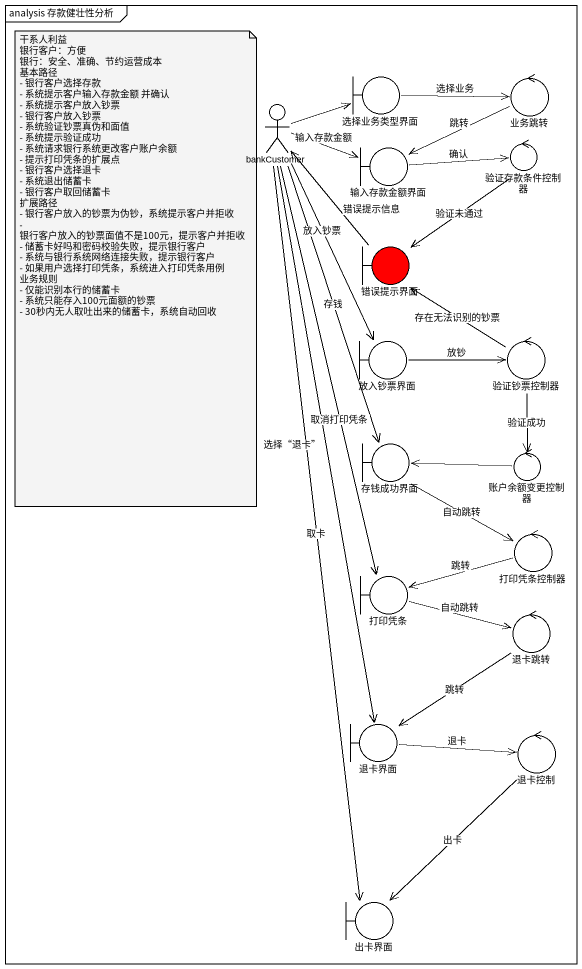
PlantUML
@startuml
mainframe analysis 存款健壮性分析
boundary 选择业务类型界面
control 业务跳转
actor bankCustomer
boundary 输入存款金额界面
control 验证存款条件控制器
boundary 错误提示界面 #FF0000
boundary 放入钞票界面
control 验证钞票控制器
boundary 存钱成功界面
control 账户余额变更控制器
control 打印凭条控制器
boundary 打印凭条
control 退卡跳转
boundary 退卡界面
control 退卡控制
boundary 出卡界面
选择业务类型界面 -right-> 业务跳转 : 选择业务
业务跳转 -left-> 输入存款金额界面 : 跳转
bankCustomer -right-> 选择业务类型界面
bankCustomer -right-> 输入存款金额界面 : 输入存款金额
bankCustomer --> 放入钞票界面 : 放入钞票
bankCustomer --> 存钱成功界面 : 存钱
bankCustomer --> 打印凭条 : 取消打印凭条
bankCustomer --> 退卡界面 : 选择“退卡”
bankCustomer --> 出卡界面 : 取卡
输入存款金额界面 -right-> 验证存款条件控制器 : 确认
验证存款条件控制器 --> 错误提示界面 : 验证未通过
错误提示界面 -up-> bankCustomer : 错误提示信息
放入钞票界面 -right-> 验证钞票控制器 : 放钞
验证钞票控制器 -up-> 错误提示界面 : 存在无法识别的钞票
验证钞票控制器 --> 账户余额变更控制器 : 验证成功
存钱成功界面 --> 打印凭条控制器 : 自动跳转
账户余额变更控制器 -left-> 存钱成功界面
打印凭条控制器 -left-> 打印凭条 : 跳转
打印凭条 -right-> 退卡跳转 : 自动跳转
退卡跳转 --> 退卡界面 : 跳转
退卡界面 -right-> 退卡控制 : 退卡
退卡控制 --> 出卡界面 : 出卡
note as N1
  干系人利益
  银行客户：方便
  银行：安全、准确、节约运营成本
  基本路径
  - 银行客户选择存款
  - 系统提示客户输入存款金额 并确认
  - 系统提示客户放入钞票
  - 银行客户放入钞票
  - 系统验证钞票真伪和面值
  - 系统提示验证成功
  - 系统请求银行系统更改客户账户余额
  - 提示打印凭条的扩展点
  - 银行客户选择退卡
  - 系统退出储蓄卡
  - 银行客户取回储蓄卡
  扩展路径
  - 银行客户放入的钞票为伪钞，系统提示客户并拒收
  - 银行客户放入的钞票面值不是100元，提示客户并拒收
  - 储蓄卡好吗和密码校验失败，提示银行客户
  - 系统与银行系统网络连接失败，提示银行客户
  - 如果用户选择打印凭条，系统进入打印凭条用例
  业务规则
  - 仅能识别本行的储蓄卡
  - 系统只能存入100元面额的钞票
  - 30秒内无人取吐出来的储蓄卡，系统自动回收
end note
@enduml
